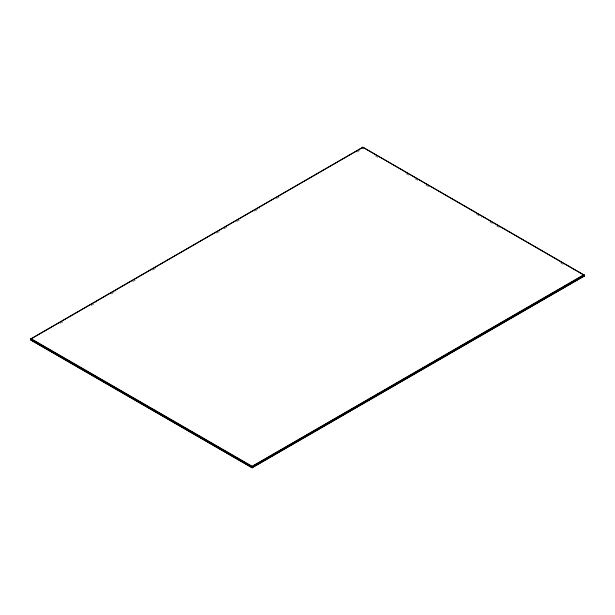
<?xml version="1.0" encoding="UTF-8"?>
<svg xmlns="http://www.w3.org/2000/svg" width="615" height="615" viewBox="0 0 615 615"><rect width="100%" height="100%" fill="white"/><g stroke="black" fill="none" stroke-linecap="round" stroke-linejoin="round"><path stroke-width="0.46" stroke-dasharray="3.08 2.31" d="M60.355 323.382L62.845 321.945M91.105 305.632L96.094 302.749M111.054 294.116L116.043 291.233M132.663 281.639L135.992 279.717M152.612 270.123L155.933 268.202M216.611 233.17L219.932 231.255M224.091 228.849L226.581 227.412M236.56 221.654L239.881 219.732M254.841 211.099L259.83 208.216M276.45 198.622L279.779 196.7M357.077 152.074L359.567 150.637M375.35 155.903L377.841 157.348M406.061 173.645L409.382 175.559M415.194 178.911L417.685 180.349M425.987 185.146L429.308 187.06M476.633 214.381L481.614 217.264M489.917 222.053L492.407 223.491M496.559 225.889L499.88 227.804M560.488 262.797L563.809 264.711"/><path stroke-width="0.92" d="M30.904 339.411L31.004 338.757L362.896 147.231L584.25 275.243L252.104 467L30.904 339.411L30.904 338.903L31.004 340.203L252.104 467.769L583.996 276.243L584.096 274.943L252.104 466.616L31.004 339.05M251.85 466.554L251.85 467.707M31.004 340.203L31.004 338.757M362.527 148.084L362.635 147.293M252.365 467.707L252.365 466.554M583.996 276.243L583.996 274.797M30.904 338.988L362.896 147.316L584.096 275.028M583.735 274.82L252.104 466.285L31.265 338.78M584.096 276.012L252.104 467.684L30.904 339.972M362.527 147.531L363.257 147.531L363.257 148.084M252.473 467.469L251.743 467.469M362.896 147.231L362.896 148M252.104 466.616L252.104 467.769M584.096 275.589L584.096 276.097L584.096 275.589"/></g></svg>
